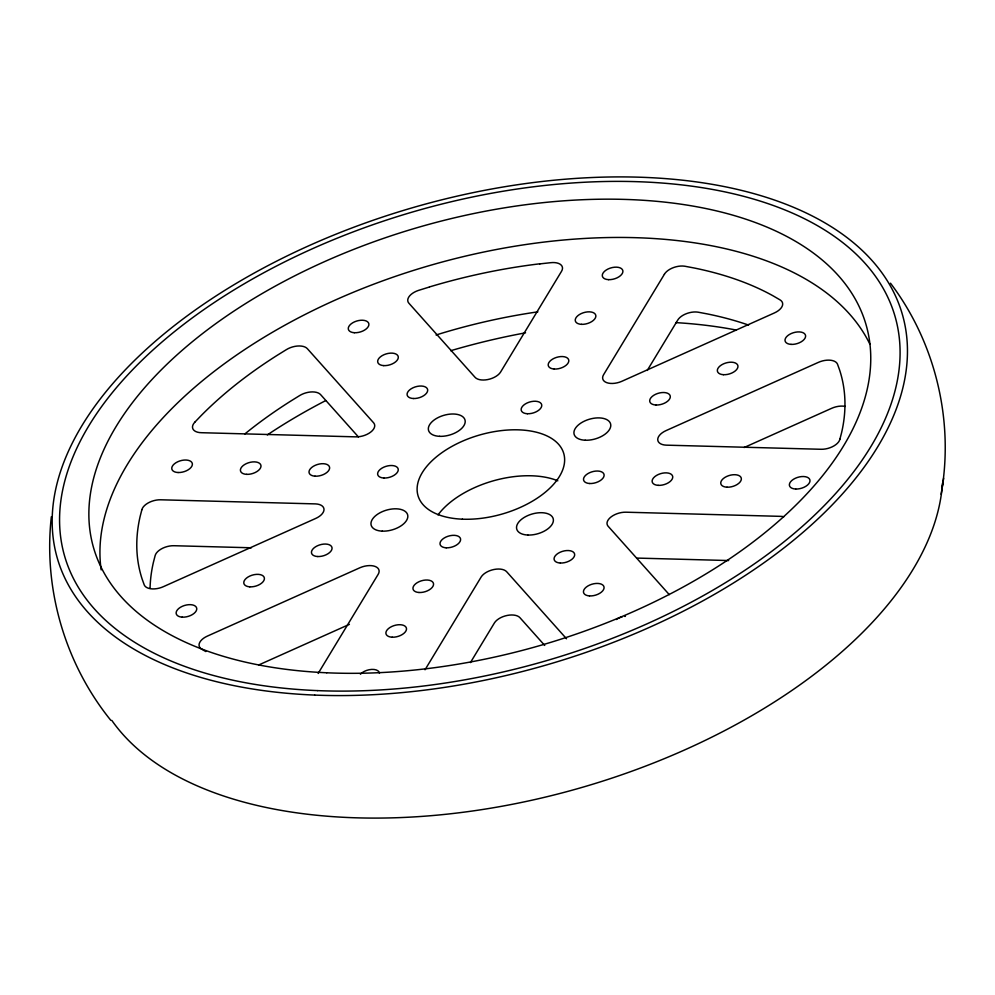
<?xml version="1.0" encoding="UTF-8"?>
<svg xmlns="http://www.w3.org/2000/svg" width="995" height="995" viewBox="0 0 995 995"><rect width="100%" height="100%" fill="white"/><g stroke="black" fill="none" stroke-linecap="round" stroke-linejoin="round"><path stroke-width="1.49" d="M51.354 516.728C43.22 589.028 65.098 663.789 110.831 720.355M942.016 488.794C953.347 417.067 934.355 341.098 890.488 283.202M941.133 494.254L943.646 478.272M318.151 673.453L378.137 574.376A14.228 7.711 -16.1 0 0 375.09 566.429A14.228 7.711 -16.1 0 0 360.178 567.635L207.42 636.079A14.241 7.711 -16.1 0 0 201.774 649.213M425.027 669.772L481.269 576.814A14.228 7.711 -16.1 0 1 493.993 569.488A14.228 7.711 -16.1 0 1 506.704 571.764L566.528 638.765M470.424 662.595L494.527 622.758A14.228 7.711 -16.1 0 1 507.251 615.432A14.228 7.711 -16.1 0 1 519.962 617.708L544.725 645.432M647.26 370.426L677.645 320.228A14.266 7.724 -16.1 0 1 697.98 312.156L707.171 313.885A364.431 197.42 -16.1 0 1 748.588 325.079M258.862 664.909L349.394 624.35M744.123 447.526L831.372 408.435A14.266 7.724 -16.1 0 1 845.29 406.42M429.318 287.045L418.435 290.416A14.266 7.724 -16.1 0 0 409.02 303.363L475.038 377.292A14.228 7.711 -16.1 0 0 487.749 379.568A14.228 7.711 -16.1 0 0 500.473 372.242L561.528 271.312A14.241 7.711 -16.1 0 0 550.695 262.692L539.738 263.899M436.071 334.992L442.576 332.989A364.431 197.42 -16.1 0 1 537.86 311.845M251.412 547.785L173.926 545.72A14.241 7.711 -16.1 0 0 155.12 555.67L153.417 562.287A364.431 197.42 -16.1 0 0 150.071 588.281M728.663 560.546L639.25 558.145A14.228 7.711 -16.1 0 0 636.676 558.232M202.035 649.349L205.803 651.563M669.287 594.649L607.982 526.081A14.228 7.711 -16.1 0 1 611.067 516.927A14.228 7.711 -16.1 0 1 625.992 512.201L780.142 516.343A14.266 7.724 -16.1 0 1 783.799 516.753M358.411 436.917L320.614 394.629A14.241 7.711 -16.1 0 0 299.644 395.575L290.702 401.109A364.431 197.42 -16.1 0 0 244.894 433.907M267.307 434.927A402.017 217.768 -16.1 0 1 325.651 400.624M450.71 350.713A402.017 217.768 -16.1 0 1 525.547 332.827M675.742 322.616A402.017 217.768 -16.1 0 1 736.325 330.066M942.501 483.11A439.753 238.215 -16.1 0 1 579.09 788.251A439.753 238.215 -16.1 0 1 111.813 720.405M438.011 514.9A75.856 41.093 -16.1 0 1 557.822 480.809M101.167 569.874A402.017 217.768 -16.1 0 1 427.353 266.2A402.017 217.768 -16.1 0 1 869.941 344.32M616.315 619.512A10.622 5.759 -16.1 0 1 622.161 616.888M624.76 616.415A10.622 5.759 -16.1 0 1 625.395 616.365M360.414 674.224A10.622 5.759 -16.1 0 1 371.695 669.411A10.622 5.759 -16.1 0 1 379.456 673.217M429.517 286.921A364.431 197.42 -16.1 0 1 539.949 263.787M141.862 509.738L140.158 516.343A364.431 197.42 -16.1 0 0 142.185 579.202L144.275 585.023A14.266 7.724 -16.1 0 0 163.628 586.565L315.614 518.482A14.228 7.711 -16.1 0 0 324.009 509.539A14.228 7.711 -16.1 0 0 315.639 503.905L160.668 499.788A14.241 7.711 -16.1 0 0 141.862 509.738M839.929 439.069L839.879 439.317A14.241 7.711 -16.1 0 1 821.074 449.28L666.103 445.151A14.228 7.711 -16.1 0 1 657.732 439.516A14.228 7.711 -16.1 0 1 666.128 430.574L818.114 362.491A14.266 7.724 -16.1 0 1 837.454 364.033L839.556 369.854A364.431 197.42 -16.1 0 1 841.583 432.713L839.929 439.069M664.386 274.284L603.604 374.692A14.228 7.711 -16.1 0 0 606.651 382.627A14.228 7.711 -16.1 0 0 621.564 381.421L774.321 312.977A14.241 7.711 -16.1 0 0 779.956 299.843L773.413 296.025A364.431 197.42 -16.1 0 0 693.901 267.941L684.722 266.212A14.266 7.724 -16.1 0 0 664.386 274.284M194.833 422.178L194.572 422.465A14.266 7.724 -16.1 0 0 201.599 432.713L355.75 436.855A14.228 7.711 -16.1 0 0 370.675 432.128A14.228 7.711 -16.1 0 0 373.759 422.974L307.356 348.685A14.241 7.711 -16.1 0 0 286.386 349.631L277.443 355.165A364.431 197.42 -16.1 0 0 200.791 415.972L194.833 422.178M317.542 690.617A432.166 234.111 -16.1 0 0 896.694 322.728A432.166 234.111 -16.1 0 0 225.218 295.391A432.166 234.111 -16.1 0 0 317.542 690.617M314.694 695.082A439.753 238.215 -16.1 0 0 904.007 320.726A439.753 238.215 -16.1 0 0 220.753 292.916A439.753 238.215 -16.1 0 0 314.694 695.082M326.758 672.782A402.017 217.768 -16.1 0 0 867.889 331.895A402.017 217.768 -16.1 0 0 244.82 304.06A402.017 217.768 -16.1 0 0 326.758 672.782M462.389 519.179A75.856 41.093 -16.1 0 0 564.041 454.603A75.856 41.093 -16.1 0 0 446.183 449.802A75.856 41.093 -16.1 0 0 462.389 519.179M382.254 531.143A18.967 10.273 -16.1 0 0 407.689 515.012A18.967 10.273 -16.1 0 0 378.237 513.793A18.967 10.273 -16.1 0 0 382.254 531.143M589.475 595.918A10.622 5.759 -16.1 0 0 604.04 587.075A10.622 5.759 -16.1 0 0 587.759 586.055A10.622 5.759 -16.1 0 0 589.475 595.918M560.384 563.033A10.622 5.759 -16.1 0 0 574.6 553.979A10.622 5.759 -16.1 0 0 558.096 553.332A10.622 5.759 -16.1 0 0 560.384 563.033M527.823 535.036A18.967 10.273 -16.1 0 0 553.257 518.905A18.967 10.273 -16.1 0 0 523.805 517.686A18.967 10.273 -16.1 0 0 527.823 535.036M658.155 485.349A10.622 5.759 -16.1 0 0 672.707 476.493A10.622 5.759 -16.1 0 0 656.414 475.498A10.622 5.759 -16.1 0 0 658.155 485.349M727.059 487.202A10.622 5.759 -16.1 0 0 741.287 478.16A10.622 5.759 -16.1 0 0 724.795 477.488A10.622 5.759 -16.1 0 0 727.059 487.202M795.689 489.03A10.622 5.759 -16.1 0 0 809.918 479.988A10.622 5.759 -16.1 0 0 793.413 479.316A10.622 5.759 -16.1 0 0 795.689 489.03M791.013 344.382A10.622 5.759 -16.1 0 0 805.577 335.539A10.622 5.759 -16.1 0 0 789.309 334.531A10.622 5.759 -16.1 0 0 791.013 344.382M723.365 374.692A10.622 5.759 -16.1 0 0 737.929 365.849A10.622 5.759 -16.1 0 0 721.649 364.829A10.622 5.759 -16.1 0 0 723.365 374.692M656.028 405.015A10.622 5.759 -16.1 0 0 670.232 395.96A10.622 5.759 -16.1 0 0 653.727 395.313A10.622 5.759 -16.1 0 0 656.028 405.015M585.209 440.225A18.967 10.273 -16.1 0 0 610.644 424.094A18.967 10.273 -16.1 0 0 581.192 422.875A18.967 10.273 -16.1 0 0 585.209 440.225M554.227 369.033A10.622 5.759 -16.1 0 0 568.767 360.165A10.622 5.759 -16.1 0 0 552.486 359.183A10.622 5.759 -16.1 0 0 554.227 369.033M581.553 324.345A10.622 5.759 -16.1 0 0 595.794 315.303A10.622 5.759 -16.1 0 0 579.289 314.631A10.622 5.759 -16.1 0 0 581.553 324.345M608.604 279.657A10.622 5.759 -16.1 0 0 622.833 270.615A10.622 5.759 -16.1 0 0 606.341 269.943A10.622 5.759 -16.1 0 0 608.604 279.657M439.641 436.332A18.967 10.273 -16.1 0 0 465.063 420.201A18.967 10.273 -16.1 0 0 435.611 418.982A18.967 10.273 -16.1 0 0 439.641 436.332M418.982 592.498A10.622 5.759 -16.1 0 0 433.521 583.642A10.622 5.759 -16.1 0 0 417.241 582.647A10.622 5.759 -16.1 0 0 418.982 592.498M392.204 637.21A10.622 5.759 -16.1 0 0 406.433 628.168A10.622 5.759 -16.1 0 0 389.94 627.497A10.622 5.759 -16.1 0 0 392.204 637.21M317.766 556.541A10.622 5.759 -16.1 0 0 331.982 547.499A10.622 5.759 -16.1 0 0 315.477 546.84A10.622 5.759 -16.1 0 0 317.766 556.541M249.807 586.839A10.622 5.759 -16.1 0 0 264.371 577.995A10.622 5.759 -16.1 0 0 248.091 576.976A10.622 5.759 -16.1 0 0 249.807 586.839M182.16 617.149A10.622 5.759 -16.1 0 0 196.724 608.293A10.622 5.759 -16.1 0 0 180.443 607.286A10.622 5.759 -16.1 0 0 182.16 617.149M178.08 472.525A10.622 5.759 -16.1 0 0 192.309 463.483A10.622 5.759 -16.1 0 0 175.804 462.812A10.622 5.759 -16.1 0 0 178.08 472.525M246.698 474.354A10.622 5.759 -16.1 0 0 260.926 465.324A10.622 5.759 -16.1 0 0 244.434 464.653A10.622 5.759 -16.1 0 0 246.698 474.354M315.042 476.182A10.622 5.759 -16.1 0 0 329.594 467.327A10.622 5.759 -16.1 0 0 313.301 466.332A10.622 5.759 -16.1 0 0 315.042 476.182M413.41 398.522A10.622 5.759 -16.1 0 0 427.614 389.48A10.622 5.759 -16.1 0 0 411.109 388.821A10.622 5.759 -16.1 0 0 413.41 398.522M383.697 365.613A10.622 5.759 -16.1 0 0 398.261 356.77A10.622 5.759 -16.1 0 0 381.981 355.75A10.622 5.759 -16.1 0 0 383.697 365.613M354.295 332.716A10.622 5.759 -16.1 0 0 368.859 323.86A10.622 5.759 -16.1 0 0 352.591 322.853A10.622 5.759 -16.1 0 0 354.295 332.716M527.338 413.733A10.622 5.759 -16.1 0 0 541.703 404.766A10.622 5.759 -16.1 0 0 525.298 403.958A10.622 5.759 -16.1 0 0 527.338 413.733M383.834 478.023A10.622 5.759 -16.1 0 0 398.199 469.055A10.622 5.759 -16.1 0 0 381.781 468.247A10.622 5.759 -16.1 0 0 383.834 478.023M446.183 547.81A10.622 5.759 -16.1 0 0 460.548 538.855A10.622 5.759 -16.1 0 0 444.143 538.046A10.622 5.759 -16.1 0 0 446.183 547.81M589.699 483.52A10.622 5.759 -16.1 0 0 604.064 474.565A10.622 5.759 -16.1 0 0 587.647 473.757A10.622 5.759 -16.1 0 0 589.699 483.52"/></g></svg>
